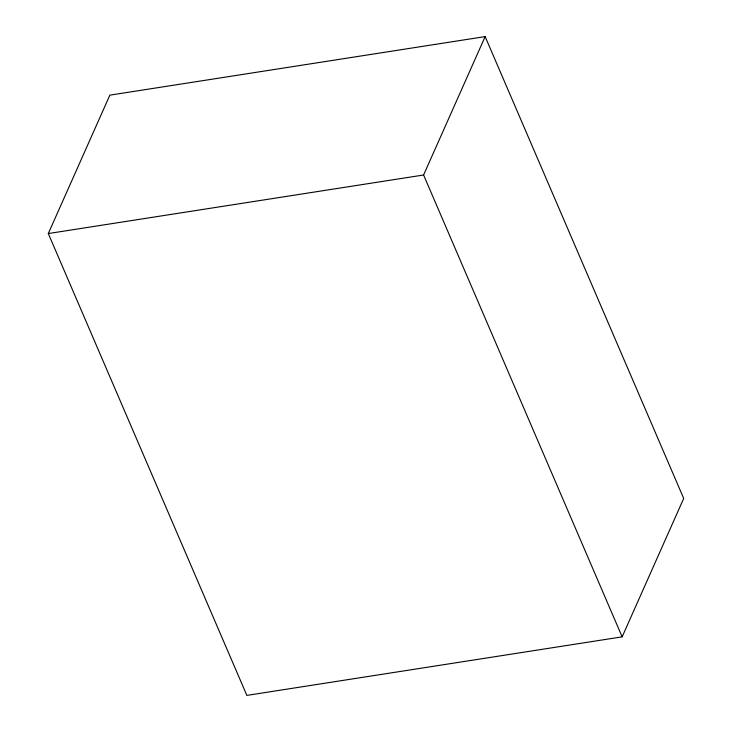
<?xml version="1.0" encoding="UTF-8"?>
<svg xmlns="http://www.w3.org/2000/svg" width="732" height="732" viewBox="0 0 732 732"><rect width="100%" height="100%" fill="white"/><g stroke="black" fill="none" stroke-linecap="round" stroke-linejoin="round"><path stroke-width="1.1" d="M48.303 233.554L109.855 95.151L485.142 36.6L683.697 498.446L622.145 636.849L246.858 695.4L48.303 233.554L423.59 175.003L485.142 36.6M423.59 175.003L622.145 636.849"/></g></svg>
